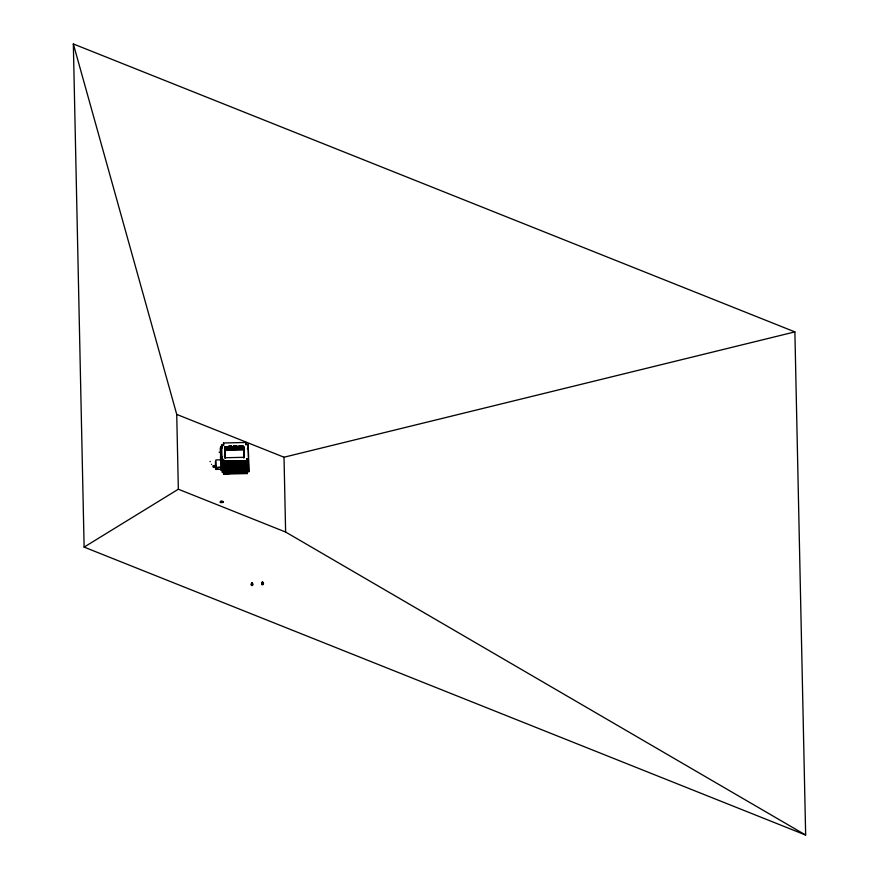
<?xml version="1.0" encoding="UTF-8"?>
<svg xmlns="http://www.w3.org/2000/svg" width="879" height="879" viewBox="0 0 879 879"><rect width="100%" height="100%" fill="white"/><g stroke="black" fill="none" stroke-linecap="round" stroke-linejoin="round"><path stroke-width="1.32" d="M210.026 461.431L210.29 461.651M251.493 584.469L251.548 585.524L252.317 585.502M261.997 583.403C261.557 586.425 262.612 582.239 262.656 582.206M221.64 502.403C222.2 502.414 223.892 501.535 223.068 502.261M252.35 583.052C254.02 588.48 250.592 581.151 251.702 585.007M261.887 583.37L262.03 582.217M221.695 502.008L220.794 502.513L221.772 502.272M262.722 582.887L262.898 584.535L262.788 582.261M222.717 502.502C221.893 500.865 218.838 501.843 222.958 501.459M222.343 502.392L221.255 502.447M251.636 584.293C250.57 585.095 253.339 585.403 252.229 585.403M261.997 583.326L262.744 583.304M252.471 584.865L251.636 584.414M222.409 501.678L223.068 501.469M252.361 584.008C251.91 581.206 250.691 585.48 251.779 585.513M219.157 452.07L219.267 452.366M226.244 449.202L225.716 449.125M229.639 446.719L229.342 446.939M229.782 449.169L229.254 449.037M231.408 446.642L230.858 446.642M222.277 502.228L220.387 502.447L221.244 502.019M229.837 448.631L229.837 449.422L229.243 448.642M230.891 446.917L230.825 446.202M231.012 449.323L230.946 448.554M234.539 449.235L234.473 448.466M236.22 449.224L236.198 448.488M239.484 449.114L239.418 448.345M241.406 446.664L241.34 445.961M241.275 449.07L241.209 448.367M251.559 583.667L252.482 583.096M251.603 583.359L252.35 583.832M252.471 584.052L252.449 583.634M262.898 584.326L262.81 583.645M211.564 464.442L211.542 464.288M234.308 446.862L234.627 446.565M234.528 449.004L235.078 448.905M239.571 446.433L240.099 446.675M239.473 448.894L240.022 448.784M231.408 446.928L231.419 446.191M231.485 449.312L231.529 448.543M236.429 446.807L236.429 446.016M235.023 449.224L235.209 448.444L235.341 449.444M236.748 449.18L236.792 448.477M241.934 446.675L241.934 445.939M240 449.136L240 448.334M241.758 449.059L241.802 448.356M220.453 502.316L220.442 501.448L221.871 501.382M84.12 547.101L178.338 489.218L285.62 532.037L805.658 835.05L794.88 331.899L73.342 43.95L84.12 547.101L805.658 835.05M252.515 583.491L252.559 584.447M262.832 582.623L262.733 583.227M261.887 584.645L261.843 582.403L262.854 582.283C265.414 585.315 259.953 584.403 262.898 584.469M220.442 501.48L220.42 502.458M73.342 43.95L176.734 414.405L284.016 457.223L794.88 331.899M215.718 465.474L215.751 466.738L213.685 466.947L213.663 465.716L215.718 465.474L213.147 465.782L213.179 467.013L213.949 466.914L213.916 465.716M230.77 471.529L223.947 472.232L248.856 471.671L248.142 444.302L245.988 444.356L245.944 442.456L223.53 442.983L223.563 444.972L221.684 445.016L222.145 463.936M224.002 474.012L230.825 473.298M221.047 448.345L221.003 446.378L221.728 446.367M229.694 446.235C231.056 448.499 226.892 445.873 229.957 446.158M230.551 446.18C233.374 446.378 229.441 445.455 230.595 447.169M233.77 446.125L234.902 446.082C235.704 447.51 233.155 447.4 233.792 446.082L234.902 446.092M221.728 446.51L221.003 446.378M228.826 446.235L229.957 446.213L229.968 447.158M224.848 450.411L243.67 449.971L243.824 457.322L224.969 457.75L224.738 446.73L243.56 446.279L224.738 447.048M226.332 447.257L225.343 447.29M239.275 445.95L239.396 446.939L240.406 446.928L240.264 445.917M244.076 446.818L224.76 447.268L224.782 448.378L244.098 447.916L224.782 448.279M221.969 457.871L220.651 457.904L220.453 448.543L221.772 448.51L221.75 447.894L220.431 447.927L221.75 447.752M224.782 448.081L244.087 447.62M234.221 448.466L235.33 448.455L235.352 449.466M235.924 448.422C238.627 447.774 233.902 449.389 236.956 449.411M240.275 448.334C239.022 447.345 240.593 450.74 239.418 448.411M240.934 448.301L242.066 448.29L241.066 448.367M247.57 448.202L247.592 449.169L247.471 448.224M225.463 448.751L226.463 448.719C227.364 450.015 224.738 450.037 225.562 448.675L225.474 449.696M234.199 448.51L235.33 448.488M224.804 448.96L243.626 448.51L243.604 447.927M230.957 449.004L231.54 448.927M236.209 448.883L236.803 448.861M241.22 448.762L241.813 448.74M234.363 449.378L235.231 449.356M240.978 449.323L241.967 449.29L241.934 448.279L242.088 449.301M244.582 449.213L224.837 449.685L224.497 456.717M221.947 456.948L220.497 456.838L221.937 456.805L221.98 458.278M220.64 457.596L221.969 457.487M247.219 471.715L247.263 473.572L224.002 474.122L223.969 472.495L222.409 472.528L222.002 459.541L223.563 459.497L223.596 461.134L246.845 460.585L246.812 458.717L248.449 458.684L248.856 471.671M221.036 467.485L216.069 467.606L215.893 459.937L220.871 459.816M223.607 461.464L246.856 460.915M234.111 461.453L231.375 461.508L231.408 462.167L234.122 462.079M241.835 461.266L244.571 461.222L244.571 461.86L241.857 461.893L241.846 461.266M222.079 461.947L221.53 458.289M223.607 461.761L246.867 461.365L246.856 460.75L223.596 461.31L223.618 461.914M222.101 462.123L221.574 461.991L221.618 464.101M224.453 461.969L226.947 461.893M227.98 461.882L230.474 461.805M231.507 461.805L234.001 461.728M234.902 461.739L237.396 461.662M238.33 461.651L240.835 461.574M241.967 461.574L244.461 461.497M224.343 462.288L227.079 462.233L227.046 461.596L224.332 461.673L224.365 462.321L226.98 462.189M230.419 461.552L230.518 462.134L227.969 462.178L228.013 461.607M231.496 462.09L234.023 462.035L233.946 461.475M234.913 462.002L237.528 462.002L237.495 461.365L234.77 461.431L234.803 462.09L237.407 461.947M238.341 461.925L240.923 461.288L238.209 461.354L238.242 462.002L240.835 461.871M241.967 461.816L244.406 461.233M227.87 462.211L230.595 462.156L230.562 461.519L227.848 461.585L227.881 462.244M223.64 462.486L246.889 461.925M223.662 463.31L246.922 462.761M223.673 463.618L246.922 463.068M224.42 464.035L226.925 463.958M228.09 463.947L230.584 463.87M231.891 463.848L234.385 463.76M235.275 463.76L237.769 463.683M238.648 463.683L241.143 463.607M242.186 463.585L244.692 463.508M221.772 466.408L221.728 464.299L222.211 466.244M228.09 464.222L230.529 463.618M242.197 463.859L244.78 463.222M238.539 464.013L241.275 463.958L241.242 463.31M242.077 463.277L242.099 463.947L244.812 463.859L244.626 463.255M223.705 464.782L246.966 464.222M223.749 465.881L246.999 465.321M223.749 466.2L247.01 465.639M215.751 466.738L213.949 466.914M224.837 466.551L227.342 466.474M228.485 466.474L230.99 466.397M231.957 466.386L234.462 466.309M235.451 466.288L237.956 466.211M239.044 466.189L241.538 466.101M242.703 466.079L245.197 466.002M222.244 466.727L221.871 468.848L222.255 466.87M231.968 466.661L234.462 466.595M235.495 466.013L237.978 466.518L238.044 465.914M238.934 465.881L238.945 466.54L241.659 466.43L241.637 465.815M242.582 465.771L242.604 466.43L245.318 466.342M221.025 467.046L216.069 467.606M224.738 466.87L227.463 466.815L227.43 466.178M231.111 466.749L228.386 466.804L228.375 466.167M235.462 466.562L238.077 466.562L237.89 465.958M238.934 466.507L241.67 466.452M242.604 466.43L245.307 466.364L245.285 465.705M223.782 467.112L247.043 466.551M223.815 468.144L247.076 467.595M223.826 468.463L247.076 467.914M224.771 468.76L227.265 468.683M228.397 468.683L230.891 468.606M232.034 468.595L234.528 468.518M235.737 468.507L238.231 468.43M239.582 468.43L242.077 468.353M243.043 468.342L245.549 468.265M224.782 469.034L227.211 468.43M231.913 468.287L231.935 468.946L234.539 468.815M238.33 468.144L238.352 468.804L235.781 468.232M220.992 469.309L215.619 469.441L215.443 461.431M231.023 468.957L228.287 469.012L228.287 468.375M232.034 468.87L234.66 468.87M238.363 468.782L235.627 468.837L235.627 468.199M242.208 468.694L239.473 468.749L239.473 468.122M242.945 468.661L245.67 468.606L245.582 468.024M223.859 469.375L247.109 468.826M222.354 469.804L220.904 469.979L222.354 469.946L222.409 472.528M223.903 470.781L247.153 470.221M223.903 471.056L247.153 470.507M228.76 471.155L231.496 471.111L231.496 471.748L228.782 471.781L228.771 471.155M235.143 471.034L232.408 471.089L232.441 471.737M225.101 471.54L227.606 471.463M228.892 471.463L231.386 471.386M232.539 471.386L235.034 471.309M236.22 471.287L238.714 471.21M240.044 471.221L242.549 471.144M243.549 471.144L246.043 471.067M225.112 471.814L226.024 471.243M226.046 471.748L226.683 471.715M227.562 471.693L226.903 471.221M231.342 471.605L230.683 471.144M232.594 471.594L233.232 471.573M234.111 471.551L233.462 471.089M236.231 471.562L236.967 471.54M237.154 471.485L237.78 470.968M237.835 470.968L237.956 471.551L238.659 470.946M232.43 471.704L235.165 471.649L235.132 471.012M238.846 471.551L236.11 471.605L236.11 470.979L238.824 470.935L238.835 471.573M239.945 471.551L242.67 471.496L242.637 470.858L239.923 470.924L239.956 471.583M243.439 471.463L246.054 471.353M223.98 473.539L247.241 472.99M221.618 501.557L222.98 501.579M220.519 502.469L223.079 502.403M262.821 583.788L261.843 583.59M221.882 501.393L221.969 502.052M261.876 583.986L261.876 582.645M235.902 446.796L235.836 446.027M241.395 446.433L241.945 446.334M235.891 446.565L236.44 446.466M229.309 449.18L229.848 449.081M251.647 583.557L251.559 584.667M262.865 582.722L262.843 583.755M251.493 583.282L251.647 583.788M248.142 444.302L248.548 457.289M246.812 458.717L247.263 473.572M245.944 442.456L246.032 445.049M246.164 471.43L246.142 470.77L243.417 470.847L243.45 471.496L243.593 470.869M245.494 468.002L245.571 468.573L243.087 468.067M245.351 470.825L245.175 471.375M244.845 468.024L244.812 468.573M244.78 468.606L244.681 468.573M244.494 465.76L244.461 466.309M244.263 465.771L244.329 466.309M244.472 470.847L244.395 471.43L244.23 470.847M243.67 449.971L243.922 457.937M243.769 461.255L243.593 461.805M243.692 461.838L243.538 461.761M243.615 465.782L243.549 466.364L243.373 465.782M243.109 463.288L243.065 463.859L242.868 463.299M242.879 461.277L242.846 461.794M242.219 446.884L242.175 445.884C242.89 447.235 240.231 447.334 241.198 445.895M242.637 461.277L242.714 461.794M242.934 468.078L242.956 468.694M242.23 463.31L242.164 463.903M242 461.299L241.934 461.882M242.175 468.057L242.197 468.716M242.022 468.1L242.11 468.661L239.626 468.155M241.846 470.902L241.813 471.463M241.066 448.301L241.099 449.312M241.659 470.913L241.67 471.43M241.088 463.354L241.198 463.936L238.692 463.409M241.318 468.705L241.209 468.661M240.363 445.917L240.396 446.906M240.846 465.87L240.769 466.452L240.604 465.87M240.967 470.924L240.923 471.496L240.725 470.935M240.198 449.323L240 448.4M240.45 463.365L240.374 463.958L240.209 463.376M240.505 468.133L240.472 468.683M240.132 461.332L240.088 461.904L239.89 461.343M240.264 468.133L240.439 468.716M239.385 445.939L239.418 446.939M239.967 465.881L239.934 466.441M240.088 470.946L240.055 471.496M239.582 463.892L239.33 463.398M239.725 465.892L239.791 466.441M239.253 461.354L239.22 461.904M239.011 461.365L239.077 461.914M238.539 463.376L238.55 464.035M238.176 468.177L238.242 468.727M237.868 463.387L237.89 464.046L235.165 464.079L235.165 463.453M238.022 470.968L237.989 471.518M237.715 463.431L237.78 463.98L235.319 463.486M236.923 448.466L237.077 449.422M237.341 461.398L237.451 461.98M236.671 446.005L236.704 446.993L235.605 447.048M236.561 446.005L236.616 447.004M237.077 463.442L237.044 463.991M237.253 465.969L237.187 466.562L237.011 465.98M236.836 463.453L237.011 464.035M237.143 470.99L237.077 471.573L236.901 470.99M236.704 461.42L236.671 461.936M236.055 448.488L236.055 449.422M236.462 461.42L236.528 461.936M236.66 468.21L236.627 468.76L236.462 468.221M236.374 465.991L236.341 466.54L236.187 466.002M235.693 446.027L235.704 447.026M236.198 463.464L236.132 464.057L235.957 463.475M236.264 471.012L236.187 471.594M235.825 461.431L235.792 461.991M235.583 461.442L235.649 461.991M234.77 446.049L234.825 447.037M235.341 465.98L235.363 466.639M234.341 449.466L234.473 448.532M234.979 471.056L235.045 471.594L234.341 471.067M233.924 447.048L234.045 446.125M234.484 463.475L234.506 464.134L231.781 464.167L231.781 463.541M234.55 466.013L234.572 466.672L231.858 466.705L231.847 466.079M234.627 468.221L234.649 468.892L234.473 468.265M234.33 463.508L234.44 464.09L231.935 463.563M234.396 466.046L234.506 466.628M234.089 461.442L234.111 462.101M234.144 471.067L234.308 471.616M233.693 463.53L233.66 464.079M233.759 466.068L233.693 466.65M233.836 468.276L233.759 468.87M233.451 463.53L233.517 464.079M233.517 466.068L233.605 466.639M233.594 468.287L233.803 468.804M233.221 471.089L233.287 471.638M232.814 463.541L232.638 464.101M232.957 468.298L232.924 468.848L232.759 468.309M232.616 463.552L232.737 464.134M232.814 466.672L232.66 466.595M232.419 461.508L232.386 462.057M231.781 448.532L231.825 449.543M232.177 461.519L232.353 462.101M232.583 471.111L232.539 471.66M231.693 447.114L231.551 446.18M231.671 448.532C232.594 449.905 229.826 449.938 230.803 448.554M231.54 461.53L231.474 462.123M231.078 466.101L231.1 466.771M230.924 466.145L231.034 466.727L228.529 466.2M230.99 468.32L231.012 468.979M230.683 463.574L230.694 464.233L227.98 464.266L228.122 463.672M230.836 468.353L230.924 468.925L228.441 468.408M229.979 448.62L230.001 449.543M230.617 471.726L229.562 471.166M230.287 466.156L230.221 466.749L230.045 466.167M229.891 463.629L229.661 464.134M229.782 461.563L229.606 462.09M228.99 447.158L229.1 446.246M229.1 448.642L229.111 449.641L228.99 448.653M229.54 461.574L229.617 462.134M229.804 471.166L229.76 471.726M229.408 466.178L229.375 466.727M229.342 466.771L229.232 466.738M229.012 463.651L228.979 464.2L228.771 463.651M229.254 468.979L229.144 468.946M228.925 471.188L228.859 471.77M227.969 463.64L227.991 464.299M227.276 466.211L227.386 466.793M227.364 468.386L227.386 469.045L224.661 469.078L224.815 468.485M227.013 463.662L227.035 464.321L224.321 464.354L224.31 463.727M226.441 448.653L226.474 449.63M226.859 463.694L226.947 464.266L224.464 463.749M226.639 466.233L226.573 466.815M226.661 471.232L226.727 471.781M226.255 461.651L226.189 462.233M226.222 463.716L226.046 464.266M226.013 461.651L226.123 462.244M226.035 463.716L226.156 464.299M225.694 466.837L225.54 466.76M225.694 468.463L225.639 469.034L225.453 468.474M225.782 471.254L225.892 471.836M225.376 461.673L225.31 462.255L225.134 461.673M225.343 463.738L225.31 464.288M224.738 446.73L225.101 458.388M225.101 463.738L225.277 464.321M224.881 466.277L224.837 466.837L227.342 466.738M224.727 466.244L224.749 466.903M224.661 468.452L224.672 469.111M223.53 442.983L223.607 445.587M223.563 459.497L224.002 474.122M221.684 445.016L221.772 447.62M220.706 450.487L221.079 461.233M220.431 447.785L220.838 460.772M220.497 456.838L220.904 469.979M215.201 465.54L215.234 466.749M214.948 465.551L214.97 466.749M214.696 465.584L214.718 466.815M214.432 465.617L214.465 466.848M214.179 465.683L214.201 466.881M213.41 465.749L213.432 466.98M252.394 585.051L252.372 583.832M284.016 457.223L285.62 532.037M243.56 446.279L243.813 457.728M231.704 447.136L230.705 447.147L230.683 446.202M229.639 471.715L228.892 471.737M220.717 501.448L220.728 502.184M176.734 414.405L178.338 489.218M216.97 468.298L217.629 468.397L216.97 468.298M246.911 462.618L223.662 463.178L223.673 463.749L246.933 463.2L246.911 462.618M246.999 465.189L223.738 465.749L223.749 466.331L247.01 465.771L246.999 465.189M247.065 467.463L223.815 468.013L223.826 468.606L247.076 468.046L247.065 467.463M247.153 470.056L223.892 470.606L223.903 471.232L247.164 470.683L247.153 470.056M227.705 471.188L224.98 471.243L225.013 471.902L227.727 471.814L227.694 471.177M243.922 463.859L243.955 463.793M233.232 462.079L233.265 462.013M230.221 468.87L230.166 468.925"/></g></svg>
